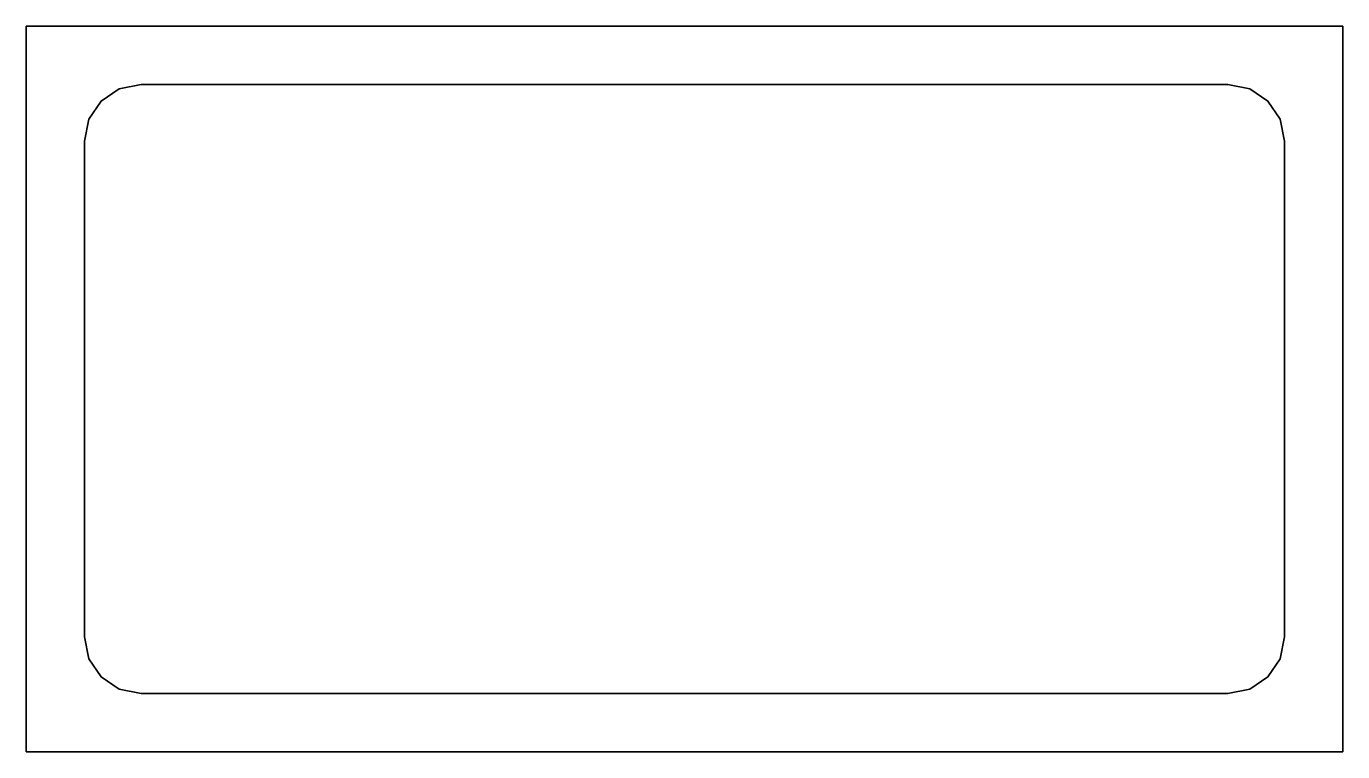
# Model space of a CAD drawing. Header units: millimetres. Extents: x -8 to 218, y 86 to 211.
import ezdxf

# ---------------------------------------------------------------- set-up
doc = ezdxf.new("R2010")
doc.units = ezdxf.units.MM
doc.header["$MEASUREMENT"] = 0
doc.layers.get('0').update_dxf_attribs({"lineweight": 0})
doc.layers.add('Safety', color=7, linetype='Continuous', lineweight=0)

msp = doc.modelspace()

# ---------------------------------------------------------------- linework, layer by layer
at = {"color": 18, "lineweight": 35, "true_color": 0x000000}
msp.add_lwpolyline([(198.36, 96.13), (151.68, 96.13), (105, 96.13), (58.32, 96.13), (11.64, 96.13), (7.85, 96.9), (4.75, 98.99), (2.66, 102.08), (1.89, 105.88), (1.89, 127.19), (1.89, 148.5), (1.89, 169.81), (1.89, 191.12), (2.66, 194.92), (4.75, 198.01), (7.85, 200.1), (11.64, 200.87), (58.32, 200.87), (105, 200.87), (151.68, 200.87), (198.36, 200.87), (202.15, 200.1), (205.25, 198.01), (207.34, 194.92), (208.11, 191.12), (208.11, 169.81), (208.11, 148.5), (208.11, 127.19), (208.11, 105.88), (207.34, 102.08), (205.25, 98.99), (202.15, 96.9)], close=True, dxfattribs=at)
at = {"layer": 'Safety', "color": 18, "lineweight": 35, "true_color": 0x000000}
msp.add_lwpolyline([(218.11, 86.13), (-8.11, 86.13), (-8.11, 210.87), (218.11, 210.87)], close=True, dxfattribs=at)

doc.saveas('drawing.dxf')
